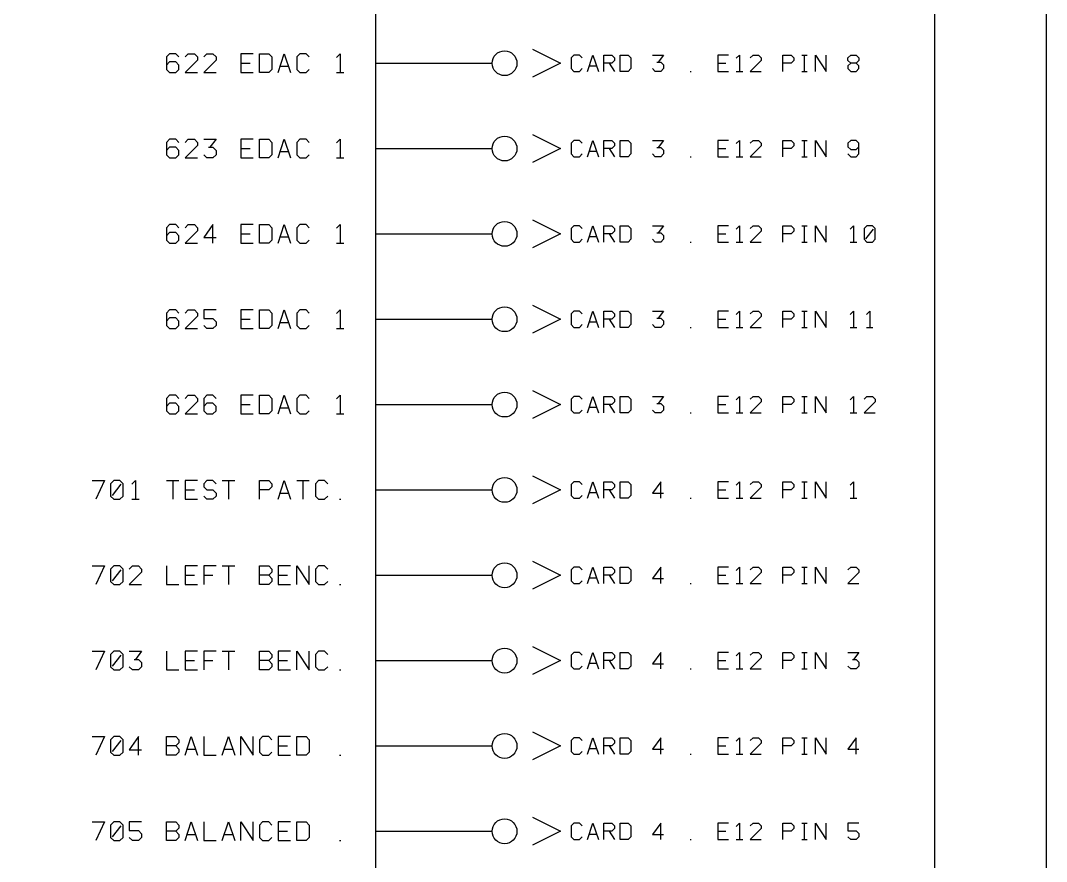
# Model space of a CAD drawing. Header units: millimetres. Extents: x 10 to 543, y 10 to 845.
# Drawn here: x 410.3 to 542.6, y 320.4 to 428.8 of the extents above; entities that cross this region are included whole.
import ezdxf

# ---------------------------------------------------------------- set-up
doc = ezdxf.new("R2010")
doc.units = ezdxf.units.MM
for name, color, linetype, lineweight in [('DEVICE', 7, 'CONTINUOUS', 25), ('GROUP', 6, 'CONTINUOUS', 25), ('LABEL', 8, 'CONTINUOUS', 25), ('POINT', 4, 'CONTINUOUS', 25), ('PORT_OUT', 30, 'CONTINUOUS', 25), ('PORTAL', 2, 'CONTINUOUS', 25), ('SHEET', 7, 'CONTINUOUS', 25)]:
    doc.layers.add(name, color=color, linetype=linetype, lineweight=lineweight)

msp = doc.modelspace()

# ---------------------------------------------------------------- linework, layer by layer
at = {"layer": 'DEVICE'}
msp.add_lwpolyline([(96.1, 48.8), (456.1, 48.8), (456.1, 781.8), (96.1, 781.8)], close=True, dxfattribs=at)
at = {"layer": 'GROUP'}
msp.add_lwpolyline([(24, 24), (528.2, 24), (528.2, 800.4), (24, 800.4)], close=True, dxfattribs=at)
at = {"layer": 'LABEL'}
for points in [[(430.7, 424.1), (430.3, 424.5), (429.5, 424.5), (429.1, 424.1), (429.1, 422.5), (429.5, 422.1), (430.3, 422.1), (430.7, 422.5), (430.7, 423.06), (430.3, 423.46), (429.5, 423.46), (429.1, 423.06)], [(431.5, 424.1), (431.9, 424.5), (432.7, 424.5), (433.1, 424.1), (433.1, 423.7), (431.5, 422.1), (433.1, 422.1)], [(433.9, 424.1), (434.3, 424.5), (435.1, 424.5), (435.5, 424.1), (435.5, 423.7), (433.9, 422.1), (435.5, 422.1)], [(440.3, 424.5), (438.7, 424.5), (438.7, 422.1), (440.3, 422.1)], [(441.1, 422.1), (441.1, 424.5), (442.3, 424.5), (442.7, 424.1), (442.7, 422.5), (442.3, 422.1), (441.1, 422.1)], [(443.5, 422.1), (444.3, 424.5), (445.1, 422.1)], [(447.5, 424.1), (447.1, 424.5), (446.3, 424.5), (445.9, 424.1), (445.9, 422.5), (446.3, 422.1), (447.1, 422.1), (447.5, 422.5)], [(451.02, 424.02), (451.5, 424.5), (451.5, 422.1)], [(438.7, 423.3), (439.9, 423.3)], [(443.78, 422.9), (444.82, 422.9)], [(451.02, 422.1), (451.98, 422.1)], [(430.7, 413.1), (430.3, 413.5), (429.5, 413.5), (429.1, 413.1), (429.1, 411.5), (429.5, 411.1), (430.3, 411.1), (430.7, 411.5), (430.7, 412.06), (430.3, 412.46), (429.5, 412.46), (429.1, 412.06)], [(431.5, 413.1), (431.9, 413.5), (432.7, 413.5), (433.1, 413.1), (433.1, 412.7), (431.5, 411.1), (433.1, 411.1)], [(433.9, 413.5), (435.5, 413.5), (434.7, 412.46)], [(440.3, 413.5), (438.7, 413.5), (438.7, 411.1), (440.3, 411.1)], [(441.1, 411.1), (441.1, 413.5), (442.3, 413.5), (442.7, 413.1), (442.7, 411.5), (442.3, 411.1), (441.1, 411.1)], [(443.5, 411.1), (444.3, 413.5), (445.1, 411.1)], [(447.5, 413.1), (447.1, 413.5), (446.3, 413.5), (445.9, 413.1), (445.9, 411.5), (446.3, 411.1), (447.1, 411.1), (447.5, 411.5)], [(451.02, 413.02), (451.5, 413.5), (451.5, 411.1)], [(434.54, 412.46), (435.1, 412.46), (435.5, 412.06), (435.5, 411.5), (435.1, 411.1), (434.3, 411.1), (433.9, 411.5)], [(438.7, 412.3), (439.9, 412.3)], [(443.78, 411.9), (444.82, 411.9)], [(451.02, 411.1), (451.98, 411.1)], [(430.7, 402.1), (430.3, 402.5), (429.5, 402.5), (429.1, 402.1), (429.1, 400.5), (429.5, 400.1), (430.3, 400.1), (430.7, 400.5), (430.7, 401.06), (430.3, 401.46), (429.5, 401.46), (429.1, 401.06)], [(431.5, 402.1), (431.9, 402.5), (432.7, 402.5), (433.1, 402.1), (433.1, 401.7), (431.5, 400.1), (433.1, 400.1)], [(435.1, 400.1), (435.1, 402.5), (433.9, 400.82), (435.5, 400.82)], [(440.3, 402.5), (438.7, 402.5), (438.7, 400.1), (440.3, 400.1)], [(441.1, 400.1), (441.1, 402.5), (442.3, 402.5), (442.7, 402.1), (442.7, 400.5), (442.3, 400.1), (441.1, 400.1)], [(443.5, 400.1), (444.3, 402.5), (445.1, 400.1)], [(447.5, 402.1), (447.1, 402.5), (446.3, 402.5), (445.9, 402.1), (445.9, 400.5), (446.3, 400.1), (447.1, 400.1), (447.5, 400.5)], [(451.02, 402.02), (451.5, 402.5), (451.5, 400.1)], [(438.7, 401.3), (439.9, 401.3)], [(443.78, 400.9), (444.82, 400.9)], [(451.02, 400.1), (451.98, 400.1)], [(430.7, 391.1), (430.3, 391.5), (429.5, 391.5), (429.1, 391.1), (429.1, 389.5), (429.5, 389.1), (430.3, 389.1), (430.7, 389.5), (430.7, 390.06), (430.3, 390.46), (429.5, 390.46), (429.1, 390.06)], [(431.5, 391.1), (431.9, 391.5), (432.7, 391.5), (433.1, 391.1), (433.1, 390.7), (431.5, 389.1), (433.1, 389.1)], [(435.5, 391.5), (433.9, 391.5), (433.9, 390.38), (435.1, 390.38), (435.5, 389.98), (435.5, 389.5), (435.1, 389.1), (434.3, 389.1), (433.9, 389.5)], [(440.3, 391.5), (438.7, 391.5), (438.7, 389.1), (440.3, 389.1)], [(441.1, 389.1), (441.1, 391.5), (442.3, 391.5), (442.7, 391.1), (442.7, 389.5), (442.3, 389.1), (441.1, 389.1)], [(443.5, 389.1), (444.3, 391.5), (445.1, 389.1)], [(447.5, 391.1), (447.1, 391.5), (446.3, 391.5), (445.9, 391.1), (445.9, 389.5), (446.3, 389.1), (447.1, 389.1), (447.5, 389.5)], [(451.02, 391.02), (451.5, 391.5), (451.5, 389.1)], [(438.7, 390.3), (439.9, 390.3)], [(443.78, 389.9), (444.82, 389.9)], [(451.02, 389.1), (451.98, 389.1)], [(430.7, 380.1), (430.3, 380.5), (429.5, 380.5), (429.1, 380.1), (429.1, 378.5), (429.5, 378.1), (430.3, 378.1), (430.7, 378.5), (430.7, 379.06), (430.3, 379.46), (429.5, 379.46), (429.1, 379.06)], [(431.5, 380.1), (431.9, 380.5), (432.7, 380.5), (433.1, 380.1), (433.1, 379.7), (431.5, 378.1), (433.1, 378.1)], [(435.5, 380.1), (435.1, 380.5), (434.3, 380.5), (433.9, 380.1), (433.9, 378.5), (434.3, 378.1), (435.1, 378.1), (435.5, 378.5), (435.5, 379.06), (435.1, 379.46), (434.3, 379.46), (433.9, 379.06)], [(440.3, 380.5), (438.7, 380.5), (438.7, 378.1), (440.3, 378.1)], [(441.1, 378.1), (441.1, 380.5), (442.3, 380.5), (442.7, 380.1), (442.7, 378.5), (442.3, 378.1), (441.1, 378.1)], [(443.5, 378.1), (444.3, 380.5), (445.1, 378.1)], [(447.5, 380.1), (447.1, 380.5), (446.3, 380.5), (445.9, 380.1), (445.9, 378.5), (446.3, 378.1), (447.1, 378.1), (447.5, 378.5)], [(451.02, 380.02), (451.5, 380.5), (451.5, 378.1)], [(438.7, 379.3), (439.9, 379.3)], [(443.78, 378.9), (444.82, 378.9)], [(451.02, 378.1), (451.98, 378.1)], [(419.5, 369.5), (421.1, 369.5), (419.98, 367.1)], [(422.3, 367.1), (423.1, 367.1), (423.5, 367.5), (423.5, 369.1), (423.1, 369.5), (422.3, 369.5), (421.9, 369.1), (421.9, 367.5), (422.3, 367.1)], [(424.62, 369.02), (425.1, 369.5), (425.1, 367.1)], [(429.1, 369.5), (430.7, 369.5)], [(429.9, 369.5), (429.9, 367.1)], [(433.1, 369.5), (431.5, 369.5), (431.5, 367.1), (433.1, 367.1)], [(435.5, 369.1), (435.1, 369.5), (434.3, 369.5), (433.9, 369.1), (433.9, 368.7), (434.3, 368.3), (435.1, 368.3), (435.5, 367.9), (435.5, 367.5), (435.1, 367.1), (434.3, 367.1), (433.9, 367.5)], [(436.3, 369.5), (437.9, 369.5)], [(437.1, 369.5), (437.1, 367.1)], [(441.1, 367.1), (441.1, 369.5), (442.3, 369.5), (442.7, 369.1), (442.7, 368.7), (442.3, 368.3), (441.1, 368.3)], [(443.5, 367.1), (444.3, 369.5), (445.1, 367.1)], [(445.9, 369.5), (447.5, 369.5)], [(446.7, 369.5), (446.7, 367.1)], [(449.9, 369.1), (449.5, 369.5), (448.7, 369.5), (448.3, 369.1), (448.3, 367.5), (448.7, 367.1), (449.5, 367.1), (449.9, 367.5)], [(422.14, 367.58), (423.26, 369.02)], [(431.5, 368.3), (432.7, 368.3)], [(443.78, 367.9), (444.82, 367.9)], [(424.62, 367.1), (425.58, 367.1)], [(451.42, 367.1), (451.58, 367.1)], [(419.5, 358.5), (421.1, 358.5), (419.98, 356.1)], [(422.3, 356.1), (423.1, 356.1), (423.5, 356.5), (423.5, 358.1), (423.1, 358.5), (422.3, 358.5), (421.9, 358.1), (421.9, 356.5), (422.3, 356.1)], [(422.14, 356.58), (423.26, 358.02)], [(424.3, 358.1), (424.7, 358.5), (425.5, 358.5), (425.9, 358.1), (425.9, 357.7), (424.3, 356.1), (425.9, 356.1)], [(429.1, 358.5), (429.1, 356.1), (430.7, 356.1)], [(433.1, 358.5), (431.5, 358.5), (431.5, 356.1), (433.1, 356.1)], [(431.5, 357.3), (432.7, 357.3)], [(435.5, 358.5), (433.9, 358.5), (433.9, 356.1)], [(433.9, 357.3), (435.1, 357.3)], [(436.3, 358.5), (437.9, 358.5)], [(437.1, 358.5), (437.1, 356.1)], [(441.1, 356.1), (441.1, 358.5), (442.3, 358.5), (442.7, 358.1), (442.7, 357.7), (442.3, 357.3), (441.1, 357.3)], [(442.3, 357.3), (442.7, 356.9), (442.7, 356.5), (442.3, 356.1), (441.1, 356.1)], [(445.1, 358.5), (443.5, 358.5), (443.5, 356.1), (445.1, 356.1)], [(443.5, 357.3), (444.7, 357.3)], [(445.9, 356.1), (445.9, 358.5), (447.5, 356.1), (447.5, 358.5)], [(449.9, 358.1), (449.5, 358.5), (448.7, 358.5), (448.3, 358.1), (448.3, 356.5), (448.7, 356.1), (449.5, 356.1), (449.9, 356.5)], [(451.42, 356.1), (451.58, 356.1)], [(419.5, 347.5), (421.1, 347.5), (419.98, 345.1)], [(422.3, 345.1), (423.1, 345.1), (423.5, 345.5), (423.5, 347.1), (423.1, 347.5), (422.3, 347.5), (421.9, 347.1), (421.9, 345.5), (422.3, 345.1)], [(422.14, 345.58), (423.26, 347.02)], [(424.3, 347.5), (425.9, 347.5), (425.1, 346.46)], [(429.1, 347.5), (429.1, 345.1), (430.7, 345.1)], [(433.1, 347.5), (431.5, 347.5), (431.5, 345.1), (433.1, 345.1)], [(435.5, 347.5), (433.9, 347.5), (433.9, 345.1)], [(436.3, 347.5), (437.9, 347.5)], [(437.1, 347.5), (437.1, 345.1)], [(441.1, 345.1), (441.1, 347.5), (442.3, 347.5), (442.7, 347.1), (442.7, 346.7), (442.3, 346.3), (441.1, 346.3)], [(445.1, 347.5), (443.5, 347.5), (443.5, 345.1), (445.1, 345.1)], [(445.9, 345.1), (445.9, 347.5), (447.5, 345.1), (447.5, 347.5)], [(449.9, 347.1), (449.5, 347.5), (448.7, 347.5), (448.3, 347.1), (448.3, 345.5), (448.7, 345.1), (449.5, 345.1), (449.9, 345.5)], [(424.94, 346.46), (425.5, 346.46), (425.9, 346.06), (425.9, 345.5), (425.5, 345.1), (424.7, 345.1), (424.3, 345.5)], [(431.5, 346.3), (432.7, 346.3)], [(433.9, 346.3), (435.1, 346.3)], [(442.3, 346.3), (442.7, 345.9), (442.7, 345.5), (442.3, 345.1), (441.1, 345.1)], [(443.5, 346.3), (444.7, 346.3)], [(451.42, 345.1), (451.58, 345.1)], [(419.5, 336.5), (421.1, 336.5), (419.98, 334.1)], [(422.3, 334.1), (423.1, 334.1), (423.5, 334.5), (423.5, 336.1), (423.1, 336.5), (422.3, 336.5), (421.9, 336.1), (421.9, 334.5), (422.3, 334.1)], [(425.5, 334.1), (425.5, 336.5), (424.3, 334.82), (425.9, 334.82)], [(429.1, 334.1), (429.1, 336.5), (430.3, 336.5), (430.7, 336.1), (430.7, 335.7), (430.3, 335.3), (429.1, 335.3)], [(431.5, 334.1), (432.3, 336.5), (433.1, 334.1)], [(433.9, 336.5), (433.9, 334.1), (435.5, 334.1)], [(436.3, 334.1), (437.1, 336.5), (437.9, 334.1)], [(438.7, 334.1), (438.7, 336.5), (440.3, 334.1), (440.3, 336.5)], [(442.7, 336.1), (442.3, 336.5), (441.5, 336.5), (441.1, 336.1), (441.1, 334.5), (441.5, 334.1), (442.3, 334.1), (442.7, 334.5)], [(445.1, 336.5), (443.5, 336.5), (443.5, 334.1), (445.1, 334.1)], [(445.9, 334.1), (445.9, 336.5), (447.1, 336.5), (447.5, 336.1), (447.5, 334.5), (447.1, 334.1), (445.9, 334.1)], [(422.14, 334.58), (423.26, 336.02)], [(430.3, 335.3), (430.7, 334.9), (430.7, 334.5), (430.3, 334.1), (429.1, 334.1)], [(431.78, 334.9), (432.82, 334.9)], [(436.58, 334.9), (437.62, 334.9)], [(443.5, 335.3), (444.7, 335.3)], [(451.42, 334.1), (451.58, 334.1)], [(419.5, 325.5), (421.1, 325.5), (419.98, 323.1)], [(422.3, 323.1), (423.1, 323.1), (423.5, 323.5), (423.5, 325.1), (423.1, 325.5), (422.3, 325.5), (421.9, 325.1), (421.9, 323.5), (422.3, 323.1)], [(422.14, 323.58), (423.26, 325.02)], [(425.9, 325.5), (424.3, 325.5), (424.3, 324.38), (425.5, 324.38), (425.9, 323.98), (425.9, 323.5), (425.5, 323.1), (424.7, 323.1), (424.3, 323.5)], [(429.1, 323.1), (429.1, 325.5), (430.3, 325.5), (430.7, 325.1), (430.7, 324.7), (430.3, 324.3), (429.1, 324.3)], [(430.3, 324.3), (430.7, 323.9), (430.7, 323.5), (430.3, 323.1), (429.1, 323.1)], [(431.5, 323.1), (432.3, 325.5), (433.1, 323.1)], [(433.9, 325.5), (433.9, 323.1), (435.5, 323.1)], [(436.3, 323.1), (437.1, 325.5), (437.9, 323.1)], [(438.7, 323.1), (438.7, 325.5), (440.3, 323.1), (440.3, 325.5)], [(442.7, 325.1), (442.3, 325.5), (441.5, 325.5), (441.1, 325.1), (441.1, 323.5), (441.5, 323.1), (442.3, 323.1), (442.7, 323.5)], [(445.1, 325.5), (443.5, 325.5), (443.5, 323.1), (445.1, 323.1)], [(443.5, 324.3), (444.7, 324.3)], [(445.9, 323.1), (445.9, 325.5), (447.1, 325.5), (447.5, 325.1), (447.5, 323.5), (447.1, 323.1), (445.9, 323.1)], [(431.78, 323.9), (432.82, 323.9)], [(436.58, 323.9), (437.62, 323.9)], [(451.42, 323.1), (451.58, 323.1)]]:
    msp.add_lwpolyline(points, dxfattribs=at)
at = {"layer": 'POINT'}
for centre in [(472.7, 423.3), (472.7, 412.3), (472.7, 401.3), (472.7, 390.3), (472.7, 379.3), (472.7, 368.3), (472.7, 357.3), (472.7, 346.3), (472.7, 335.3), (472.7, 324.3)]:
    msp.add_circle(centre, 1.6, dxfattribs=at)
at = {"layer": 'PORT_OUT'}
for p, q in [((456.1, 423.3), (471.1, 423.3)), ((456.1, 412.3), (471.1, 412.3)), ((456.1, 401.3), (471.1, 401.3)), ((456.1, 390.3), (471.1, 390.3)), ((456.1, 379.3), (471.1, 379.3)), ((456.1, 368.3), (471.1, 368.3)), ((456.1, 357.3), (471.1, 357.3)), ((456.1, 346.3), (471.1, 346.3)), ((456.1, 335.3), (471.1, 335.3)), ((456.1, 324.3), (471.1, 324.3))]:
    msp.add_line(p, q, dxfattribs=at)
at = {"layer": 'PORTAL'}
for points in [[(476.3, 425.1), (479.9, 423.3), (476.3, 421.5)], [(482.7, 424), (482.35, 424.35), (481.65, 424.35), (481.3, 424), (481.3, 422.6), (481.65, 422.25), (482.35, 422.25), (482.7, 422.6)], [(483.4, 422.25), (484.1, 424.35), (484.8, 422.25)], [(485.5, 422.25), (485.5, 424.35), (486.55, 424.35), (486.9, 424), (486.9, 423.65), (486.55, 423.3), (485.5, 423.3)], [(487.6, 422.25), (487.6, 424.35), (488.65, 424.35), (489, 424), (489, 422.6), (488.65, 422.25), (487.6, 422.25)], [(491.8, 424.35), (493.2, 424.35), (492.5, 423.44)], [(492.36, 423.44), (492.85, 423.44), (493.2, 423.09), (493.2, 422.6), (492.85, 422.25), (492.15, 422.25), (491.8, 422.6)], [(501.6, 424.35), (500.2, 424.35), (500.2, 422.25), (501.6, 422.25)], [(502.58, 423.93), (503, 424.35), (503, 422.25)], [(504.4, 424), (504.75, 424.35), (505.45, 424.35), (505.8, 424), (505.8, 423.65), (504.4, 422.25), (505.8, 422.25)], [(508.6, 422.25), (508.6, 424.35), (509.65, 424.35), (510, 424), (510, 423.65), (509.65, 423.3), (508.6, 423.3)], [(511.05, 424.35), (511.75, 424.35)], [(511.4, 422.25), (511.4, 424.35)], [(512.8, 422.25), (512.8, 424.35), (514.2, 422.25), (514.2, 424.35)], [(517.35, 423.3), (517, 423.65), (517, 424), (517.35, 424.35), (518.05, 424.35), (518.4, 424), (518.4, 423.65), (518.05, 423.3), (517.35, 423.3), (517, 422.95), (517, 422.6), (517.35, 422.25), (518.05, 422.25), (518.4, 422.6), (518.4, 422.95), (518.05, 423.3)], [(483.64, 422.95), (484.56, 422.95)], [(486.2, 423.3), (486.9, 422.25)], [(496.63, 422.25), (496.77, 422.25)], [(500.2, 423.3), (501.25, 423.3)], [(502.58, 422.25), (503.42, 422.25)], [(511.05, 422.25), (511.75, 422.25)], [(476.3, 414.1), (479.9, 412.3), (476.3, 410.5)], [(482.7, 413), (482.35, 413.35), (481.65, 413.35), (481.3, 413), (481.3, 411.6), (481.65, 411.25), (482.35, 411.25), (482.7, 411.6)], [(483.4, 411.25), (484.1, 413.35), (484.8, 411.25)], [(485.5, 411.25), (485.5, 413.35), (486.55, 413.35), (486.9, 413), (486.9, 412.65), (486.55, 412.3), (485.5, 412.3)], [(487.6, 411.25), (487.6, 413.35), (488.65, 413.35), (489, 413), (489, 411.6), (488.65, 411.25), (487.6, 411.25)], [(491.8, 413.35), (493.2, 413.35), (492.5, 412.44)], [(501.6, 413.35), (500.2, 413.35), (500.2, 411.25), (501.6, 411.25)], [(502.58, 412.93), (503, 413.35), (503, 411.25)], [(504.4, 413), (504.75, 413.35), (505.45, 413.35), (505.8, 413), (505.8, 412.65), (504.4, 411.25), (505.8, 411.25)], [(508.6, 411.25), (508.6, 413.35), (509.65, 413.35), (510, 413), (510, 412.65), (509.65, 412.3), (508.6, 412.3)], [(511.05, 413.35), (511.75, 413.35)], [(511.4, 411.25), (511.4, 413.35)], [(512.8, 411.25), (512.8, 413.35), (514.2, 411.25), (514.2, 413.35)], [(517, 411.6), (517.35, 411.25), (518.05, 411.25), (518.4, 411.6), (518.4, 413), (518.05, 413.35), (517.35, 413.35), (517, 413), (517, 412.51), (517.35, 412.16), (518.05, 412.16), (518.4, 412.51)], [(483.64, 411.95), (484.56, 411.95)], [(486.2, 412.3), (486.9, 411.25)], [(492.36, 412.44), (492.85, 412.44), (493.2, 412.09), (493.2, 411.6), (492.85, 411.25), (492.15, 411.25), (491.8, 411.6)], [(500.2, 412.3), (501.25, 412.3)], [(496.63, 411.25), (496.77, 411.25)], [(502.58, 411.25), (503.42, 411.25)], [(511.05, 411.25), (511.75, 411.25)], [(476.3, 403.1), (479.9, 401.3), (476.3, 399.5)], [(482.7, 402), (482.35, 402.35), (481.65, 402.35), (481.3, 402), (481.3, 400.6), (481.65, 400.25), (482.35, 400.25), (482.7, 400.6)], [(483.4, 400.25), (484.1, 402.35), (484.8, 400.25)], [(485.5, 400.25), (485.5, 402.35), (486.55, 402.35), (486.9, 402), (486.9, 401.65), (486.55, 401.3), (485.5, 401.3)], [(487.6, 400.25), (487.6, 402.35), (488.65, 402.35), (489, 402), (489, 400.6), (488.65, 400.25), (487.6, 400.25)], [(491.8, 402.35), (493.2, 402.35), (492.5, 401.44)], [(501.6, 402.35), (500.2, 402.35), (500.2, 400.25), (501.6, 400.25)], [(502.58, 401.93), (503, 402.35), (503, 400.25)], [(504.4, 402), (504.75, 402.35), (505.45, 402.35), (505.8, 402), (505.8, 401.65), (504.4, 400.25), (505.8, 400.25)], [(508.6, 400.25), (508.6, 402.35), (509.65, 402.35), (510, 402), (510, 401.65), (509.65, 401.3), (508.6, 401.3)], [(511.05, 402.35), (511.75, 402.35)], [(511.4, 400.25), (511.4, 402.35)], [(512.8, 400.25), (512.8, 402.35), (514.2, 400.25), (514.2, 402.35)], [(517.28, 401.93), (517.7, 402.35), (517.7, 400.25)], [(519.45, 400.25), (520.15, 400.25), (520.5, 400.6), (520.5, 402), (520.15, 402.35), (519.45, 402.35), (519.1, 402), (519.1, 400.6), (519.45, 400.25)], [(483.64, 400.95), (484.56, 400.95)], [(486.2, 401.3), (486.9, 400.25)], [(492.36, 401.44), (492.85, 401.44), (493.2, 401.09), (493.2, 400.6), (492.85, 400.25), (492.15, 400.25), (491.8, 400.6)], [(500.2, 401.3), (501.25, 401.3)], [(519.31, 400.67), (520.29, 401.93)], [(496.63, 400.25), (496.77, 400.25)], [(502.58, 400.25), (503.42, 400.25)], [(511.05, 400.25), (511.75, 400.25)], [(517.28, 400.25), (518.12, 400.25)], [(476.3, 392.1), (479.9, 390.3), (476.3, 388.5)], [(482.7, 391), (482.35, 391.35), (481.65, 391.35), (481.3, 391), (481.3, 389.6), (481.65, 389.25), (482.35, 389.25), (482.7, 389.6)], [(483.4, 389.25), (484.1, 391.35), (484.8, 389.25)], [(485.5, 389.25), (485.5, 391.35), (486.55, 391.35), (486.9, 391), (486.9, 390.65), (486.55, 390.3), (485.5, 390.3)], [(487.6, 389.25), (487.6, 391.35), (488.65, 391.35), (489, 391), (489, 389.6), (488.65, 389.25), (487.6, 389.25)], [(491.8, 391.35), (493.2, 391.35), (492.5, 390.44)], [(492.36, 390.44), (492.85, 390.44), (493.2, 390.09), (493.2, 389.6), (492.85, 389.25), (492.15, 389.25), (491.8, 389.6)], [(501.6, 391.35), (500.2, 391.35), (500.2, 389.25), (501.6, 389.25)], [(502.58, 390.93), (503, 391.35), (503, 389.25)], [(504.4, 391), (504.75, 391.35), (505.45, 391.35), (505.8, 391), (505.8, 390.65), (504.4, 389.25), (505.8, 389.25)], [(508.6, 389.25), (508.6, 391.35), (509.65, 391.35), (510, 391), (510, 390.65), (509.65, 390.3), (508.6, 390.3)], [(511.05, 391.35), (511.75, 391.35)], [(511.4, 389.25), (511.4, 391.35)], [(512.8, 389.25), (512.8, 391.35), (514.2, 389.25), (514.2, 391.35)], [(517.28, 390.93), (517.7, 391.35), (517.7, 389.25)], [(519.38, 390.93), (519.8, 391.35), (519.8, 389.25)], [(483.64, 389.95), (484.56, 389.95)], [(486.2, 390.3), (486.9, 389.25)], [(496.63, 389.25), (496.77, 389.25)], [(500.2, 390.3), (501.25, 390.3)], [(502.58, 389.25), (503.42, 389.25)], [(511.05, 389.25), (511.75, 389.25)], [(517.28, 389.25), (518.12, 389.25)], [(519.38, 389.25), (520.22, 389.25)], [(476.3, 381.1), (479.9, 379.3), (476.3, 377.5)], [(482.7, 380), (482.35, 380.35), (481.65, 380.35), (481.3, 380), (481.3, 378.6), (481.65, 378.25), (482.35, 378.25), (482.7, 378.6)], [(483.4, 378.25), (484.1, 380.35), (484.8, 378.25)], [(485.5, 378.25), (485.5, 380.35), (486.55, 380.35), (486.9, 380), (486.9, 379.65), (486.55, 379.3), (485.5, 379.3)], [(487.6, 378.25), (487.6, 380.35), (488.65, 380.35), (489, 380), (489, 378.6), (488.65, 378.25), (487.6, 378.25)], [(491.8, 380.35), (493.2, 380.35), (492.5, 379.44)], [(501.6, 380.35), (500.2, 380.35), (500.2, 378.25), (501.6, 378.25)], [(502.58, 379.93), (503, 380.35), (503, 378.25)], [(504.4, 380), (504.75, 380.35), (505.45, 380.35), (505.8, 380), (505.8, 379.65), (504.4, 378.25), (505.8, 378.25)], [(508.6, 378.25), (508.6, 380.35), (509.65, 380.35), (510, 380), (510, 379.65), (509.65, 379.3), (508.6, 379.3)], [(511.05, 380.35), (511.75, 380.35)], [(511.4, 378.25), (511.4, 380.35)], [(512.8, 378.25), (512.8, 380.35), (514.2, 378.25), (514.2, 380.35)], [(517.28, 379.93), (517.7, 380.35), (517.7, 378.25)], [(519.1, 380), (519.45, 380.35), (520.15, 380.35), (520.5, 380), (520.5, 379.65), (519.1, 378.25), (520.5, 378.25)], [(483.64, 378.95), (484.56, 378.95)], [(486.2, 379.3), (486.9, 378.25)], [(492.36, 379.44), (492.85, 379.44), (493.2, 379.09), (493.2, 378.6), (492.85, 378.25), (492.15, 378.25), (491.8, 378.6)], [(500.2, 379.3), (501.25, 379.3)], [(496.63, 378.25), (496.77, 378.25)], [(502.58, 378.25), (503.42, 378.25)], [(511.05, 378.25), (511.75, 378.25)], [(517.28, 378.25), (518.12, 378.25)], [(476.3, 370.1), (479.9, 368.3), (476.3, 366.5)], [(482.7, 369), (482.35, 369.35), (481.65, 369.35), (481.3, 369), (481.3, 367.6), (481.65, 367.25), (482.35, 367.25), (482.7, 367.6)], [(483.4, 367.25), (484.1, 369.35), (484.8, 367.25)], [(485.5, 367.25), (485.5, 369.35), (486.55, 369.35), (486.9, 369), (486.9, 368.65), (486.55, 368.3), (485.5, 368.3)], [(487.6, 367.25), (487.6, 369.35), (488.65, 369.35), (489, 369), (489, 367.6), (488.65, 367.25), (487.6, 367.25)], [(492.85, 367.25), (492.85, 369.35), (491.8, 367.88), (493.2, 367.88)], [(501.6, 369.35), (500.2, 369.35), (500.2, 367.25), (501.6, 367.25)], [(502.58, 368.93), (503, 369.35), (503, 367.25)], [(504.4, 369), (504.75, 369.35), (505.45, 369.35), (505.8, 369), (505.8, 368.65), (504.4, 367.25), (505.8, 367.25)], [(508.6, 367.25), (508.6, 369.35), (509.65, 369.35), (510, 369), (510, 368.65), (509.65, 368.3), (508.6, 368.3)], [(511.05, 369.35), (511.75, 369.35)], [(511.4, 367.25), (511.4, 369.35)], [(512.8, 367.25), (512.8, 369.35), (514.2, 367.25), (514.2, 369.35)], [(517.28, 368.93), (517.7, 369.35), (517.7, 367.25)], [(483.64, 367.95), (484.56, 367.95)], [(486.2, 368.3), (486.9, 367.25)], [(500.2, 368.3), (501.25, 368.3)], [(496.63, 367.25), (496.77, 367.25)], [(502.58, 367.25), (503.42, 367.25)], [(511.05, 367.25), (511.75, 367.25)], [(517.28, 367.25), (518.12, 367.25)], [(476.3, 359.1), (479.9, 357.3), (476.3, 355.5)], [(482.7, 358), (482.35, 358.35), (481.65, 358.35), (481.3, 358), (481.3, 356.6), (481.65, 356.25), (482.35, 356.25), (482.7, 356.6)], [(483.4, 356.25), (484.1, 358.35), (484.8, 356.25)], [(485.5, 356.25), (485.5, 358.35), (486.55, 358.35), (486.9, 358), (486.9, 357.65), (486.55, 357.3), (485.5, 357.3)], [(486.2, 357.3), (486.9, 356.25)], [(487.6, 356.25), (487.6, 358.35), (488.65, 358.35), (489, 358), (489, 356.6), (488.65, 356.25), (487.6, 356.25)], [(492.85, 356.25), (492.85, 358.35), (491.8, 356.88), (493.2, 356.88)], [(501.6, 358.35), (500.2, 358.35), (500.2, 356.25), (501.6, 356.25)], [(500.2, 357.3), (501.25, 357.3)], [(502.58, 357.93), (503, 358.35), (503, 356.25)], [(504.4, 358), (504.75, 358.35), (505.45, 358.35), (505.8, 358), (505.8, 357.65), (504.4, 356.25), (505.8, 356.25)], [(508.6, 356.25), (508.6, 358.35), (509.65, 358.35), (510, 358), (510, 357.65), (509.65, 357.3), (508.6, 357.3)], [(511.05, 358.35), (511.75, 358.35)], [(511.4, 356.25), (511.4, 358.35)], [(512.8, 356.25), (512.8, 358.35), (514.2, 356.25), (514.2, 358.35)], [(517, 358), (517.35, 358.35), (518.05, 358.35), (518.4, 358), (518.4, 357.65), (517, 356.25), (518.4, 356.25)], [(483.64, 356.95), (484.56, 356.95)], [(496.63, 356.25), (496.77, 356.25)], [(502.58, 356.25), (503.42, 356.25)], [(511.05, 356.25), (511.75, 356.25)], [(476.3, 348.1), (479.9, 346.3), (476.3, 344.5)], [(482.7, 347), (482.35, 347.35), (481.65, 347.35), (481.3, 347), (481.3, 345.6), (481.65, 345.25), (482.35, 345.25), (482.7, 345.6)], [(483.4, 345.25), (484.1, 347.35), (484.8, 345.25)], [(485.5, 345.25), (485.5, 347.35), (486.55, 347.35), (486.9, 347), (486.9, 346.65), (486.55, 346.3), (485.5, 346.3)], [(487.6, 345.25), (487.6, 347.35), (488.65, 347.35), (489, 347), (489, 345.6), (488.65, 345.25), (487.6, 345.25)], [(492.85, 345.25), (492.85, 347.35), (491.8, 345.88), (493.2, 345.88)], [(501.6, 347.35), (500.2, 347.35), (500.2, 345.25), (501.6, 345.25)], [(502.58, 346.93), (503, 347.35), (503, 345.25)], [(504.4, 347), (504.75, 347.35), (505.45, 347.35), (505.8, 347), (505.8, 346.65), (504.4, 345.25), (505.8, 345.25)], [(508.6, 345.25), (508.6, 347.35), (509.65, 347.35), (510, 347), (510, 346.65), (509.65, 346.3), (508.6, 346.3)], [(511.05, 347.35), (511.75, 347.35)], [(511.4, 345.25), (511.4, 347.35)], [(512.8, 345.25), (512.8, 347.35), (514.2, 345.25), (514.2, 347.35)], [(517, 347.35), (518.4, 347.35), (517.7, 346.44)], [(483.64, 345.95), (484.56, 345.95)], [(486.2, 346.3), (486.9, 345.25)], [(500.2, 346.3), (501.25, 346.3)], [(517.56, 346.44), (518.05, 346.44), (518.4, 346.09), (518.4, 345.6), (518.05, 345.25), (517.35, 345.25), (517, 345.6)], [(496.63, 345.25), (496.77, 345.25)], [(502.58, 345.25), (503.42, 345.25)], [(511.05, 345.25), (511.75, 345.25)], [(476.3, 337.1), (479.9, 335.3), (476.3, 333.5)], [(482.7, 336), (482.35, 336.35), (481.65, 336.35), (481.3, 336), (481.3, 334.6), (481.65, 334.25), (482.35, 334.25), (482.7, 334.6)], [(483.4, 334.25), (484.1, 336.35), (484.8, 334.25)], [(485.5, 334.25), (485.5, 336.35), (486.55, 336.35), (486.9, 336), (486.9, 335.65), (486.55, 335.3), (485.5, 335.3)], [(487.6, 334.25), (487.6, 336.35), (488.65, 336.35), (489, 336), (489, 334.6), (488.65, 334.25), (487.6, 334.25)], [(492.85, 334.25), (492.85, 336.35), (491.8, 334.88), (493.2, 334.88)], [(501.6, 336.35), (500.2, 336.35), (500.2, 334.25), (501.6, 334.25)], [(502.58, 335.93), (503, 336.35), (503, 334.25)], [(504.4, 336), (504.75, 336.35), (505.45, 336.35), (505.8, 336), (505.8, 335.65), (504.4, 334.25), (505.8, 334.25)], [(508.6, 334.25), (508.6, 336.35), (509.65, 336.35), (510, 336), (510, 335.65), (509.65, 335.3), (508.6, 335.3)], [(511.05, 336.35), (511.75, 336.35)], [(511.4, 334.25), (511.4, 336.35)], [(512.8, 334.25), (512.8, 336.35), (514.2, 334.25), (514.2, 336.35)], [(518.05, 334.25), (518.05, 336.35), (517, 334.88), (518.4, 334.88)], [(483.64, 334.95), (484.56, 334.95)], [(486.2, 335.3), (486.9, 334.25)], [(500.2, 335.3), (501.25, 335.3)], [(496.63, 334.25), (496.77, 334.25)], [(502.58, 334.25), (503.42, 334.25)], [(511.05, 334.25), (511.75, 334.25)], [(476.3, 326.1), (479.9, 324.3), (476.3, 322.5)], [(482.7, 325), (482.35, 325.35), (481.65, 325.35), (481.3, 325), (481.3, 323.6), (481.65, 323.25), (482.35, 323.25), (482.7, 323.6)], [(483.4, 323.25), (484.1, 325.35), (484.8, 323.25)], [(485.5, 323.25), (485.5, 325.35), (486.55, 325.35), (486.9, 325), (486.9, 324.65), (486.55, 324.3), (485.5, 324.3)], [(486.2, 324.3), (486.9, 323.25)], [(487.6, 323.25), (487.6, 325.35), (488.65, 325.35), (489, 325), (489, 323.6), (488.65, 323.25), (487.6, 323.25)], [(492.85, 323.25), (492.85, 325.35), (491.8, 323.88), (493.2, 323.88)], [(501.6, 325.35), (500.2, 325.35), (500.2, 323.25), (501.6, 323.25)], [(500.2, 324.3), (501.25, 324.3)], [(502.58, 324.93), (503, 325.35), (503, 323.25)], [(504.4, 325), (504.75, 325.35), (505.45, 325.35), (505.8, 325), (505.8, 324.65), (504.4, 323.25), (505.8, 323.25)], [(508.6, 323.25), (508.6, 325.35), (509.65, 325.35), (510, 325), (510, 324.65), (509.65, 324.3), (508.6, 324.3)], [(511.05, 325.35), (511.75, 325.35)], [(511.4, 323.25), (511.4, 325.35)], [(512.8, 323.25), (512.8, 325.35), (514.2, 323.25), (514.2, 325.35)], [(518.4, 325.35), (517, 325.35), (517, 324.37), (518.05, 324.37), (518.4, 324.02), (518.4, 323.6), (518.05, 323.25), (517.35, 323.25), (517, 323.6)], [(483.64, 323.95), (484.56, 323.95)], [(496.63, 323.25), (496.77, 323.25)], [(502.58, 323.25), (503.42, 323.25)], [(511.05, 323.25), (511.75, 323.25)]]:
    msp.add_lwpolyline(points, dxfattribs=at)
at = {"layer": 'SHEET'}
msp.add_lwpolyline([(9.6, 9.6), (542.6, 9.6), (542.6, 844.8), (9.6, 844.8)], close=True, dxfattribs=at)

doc.saveas('drawing.dxf')
